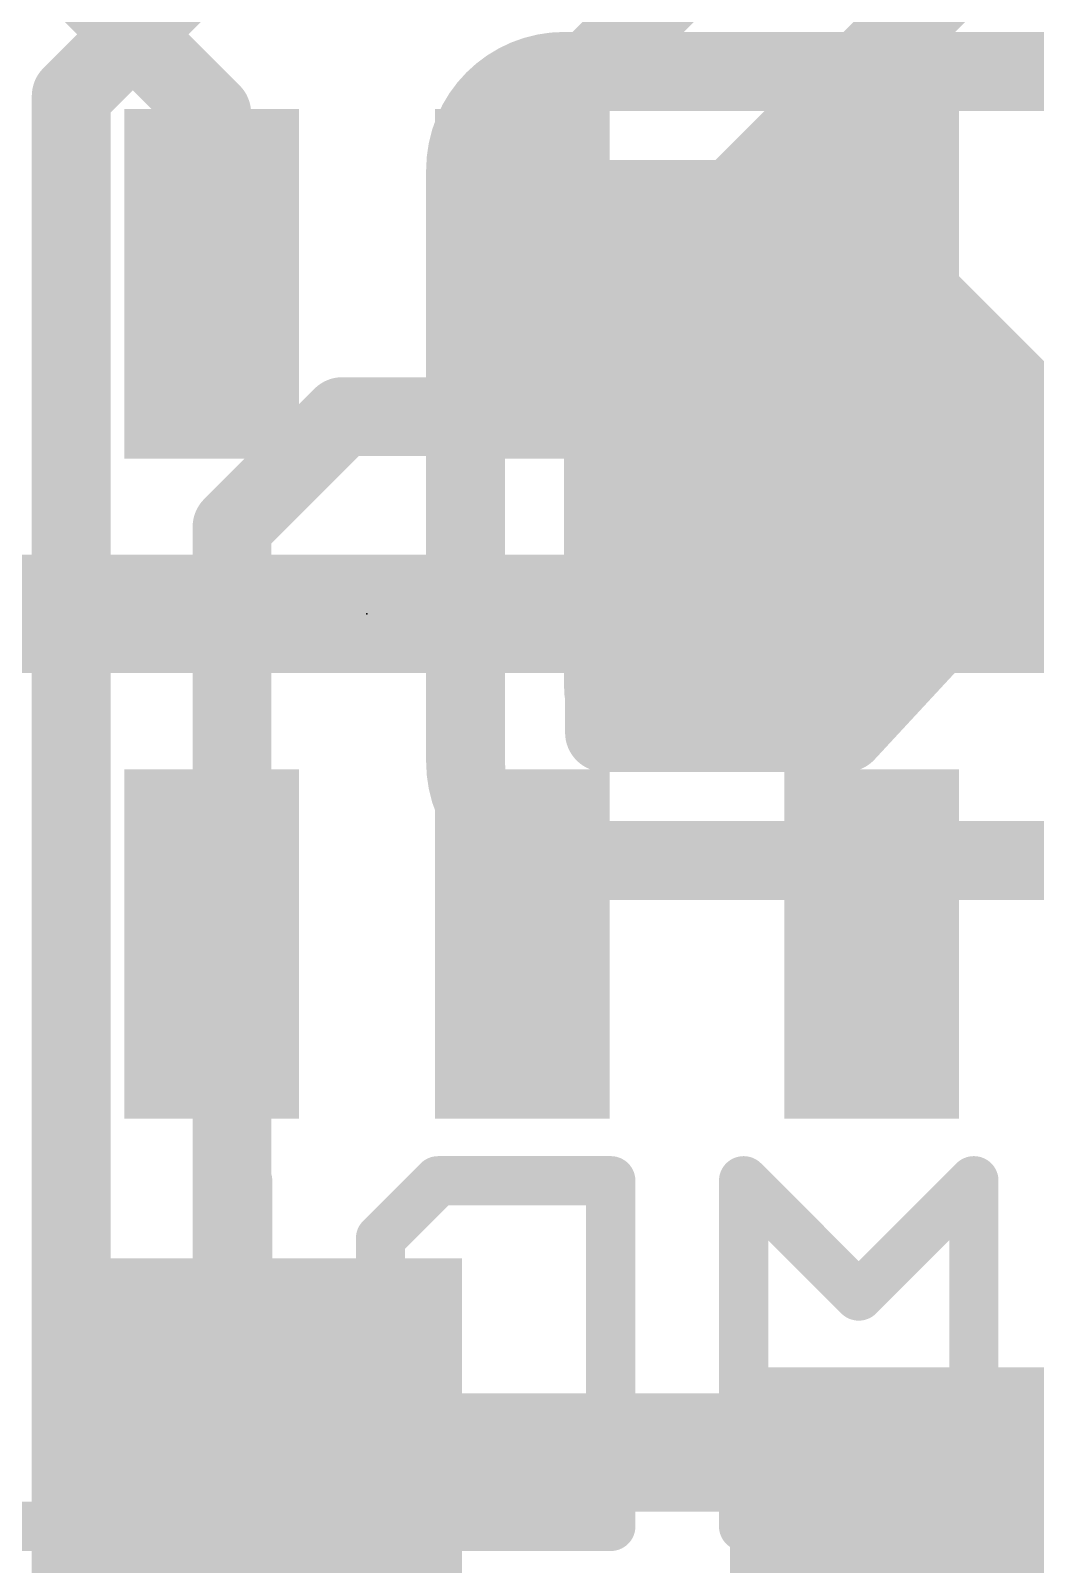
# Model space of a CAD drawing. Extents: x -0.1 to 25.5, y -0.1 to 17.9.
# Drawn here: x 7.896 to 10.485, y 10.126 to 14.075 of the extents above; entities that cross this region are included whole.
import ezdxf

# ---------------------------------------------------------------- set-up
doc = ezdxf.new("R2010")
doc.units = 0
for name, color, linetype in [('1', 12, 'CONTINUOUS'), ('16', 5, 'CONTINUOUS'), ('22', 6, 'CONTINUOUS'), ('23', 40, 'CONTINUOUS')]:
    doc.layers.add(name, color=color, linetype=linetype)

# ---------------------------------------------------------------- blocks, each defined once
blk = doc.blocks.new('RECT')
blk.add_solid([(-0.5, -0.5), (0.5, -0.5), (-0.5, 0.5), (0.5, 0.5)])
blk = doc.blocks.new('RECT121920X243840R50')
at = {"const_width": 0.1905}
blk.add_lwpolyline([(0.2858, -0.5715), (0.2858, 0.5715, 0.4142), (0.1905, 0.6668), (-0.1905, 0.6668, 0.4142), (-0.2858, 0.5715), (-0.2858, -0.5715, 0.4142), (-0.1905, -0.6668), (0.1905, -0.6668, 0.4142)], format="xyb", close=True, dxfattribs=at)
blk.add_solid([(-0.2159, -0.5969), (0.2159, -0.5969), (-0.2159, 0.5969), (0.2159, 0.5969)])

msp = doc.modelspace()

# ---------------------------------------------------------------- linework, layer by layer
at = {"layer": '1'}
for points, const_width in [([(9.163, 13.7985), (10.6045, 15.24)], 0.2032), ([(8.363, 13.862), (7.6835, 14.5415)], 0.2032), ([(8.363, 13.423), (8.363, 13.862)], 0.2032), ([(9.163, 13.423), (9.163, 13.7985)], 0.2032), ([(7.62, 12.573), (13.081, 12.573)], 0.3048), ([(8.47, 10.414), (9.8797, 10.414)], 0.3048), ([(9.8797, 10.414), (10.1981, 10.0956)], 0.3048), ([(10.3957, 9.898), (10.1981, 10.0956)], 0.3048)]:
    msp.add_lwpolyline(points, dxfattribs=dict(at, const_width=const_width))
for points, const_width in [([(8.4138, 13.862, 1), (8.3122, 13.862)], 0.1016), ([(8.3271, 13.8261, 1), (8.3989, 13.8979)], 0.1016), ([(9.2138, 13.7985, 1), (9.1122, 13.7985)], 0.1016), ([(9.1271, 13.8344, 1), (9.1989, 13.7626)], 0.1016), ([(8.3122, 13.423, 1), (8.4138, 13.423)], 0.1016), ([(9.1122, 13.423, 1), (9.2138, 13.423)], 0.1016), ([(8.47, 10.4902, 1), (8.47, 10.3378)], 0.1524), ([(9.9336, 10.4679, 1), (9.8258, 10.3601)], 0.1524), ([(9.8797, 10.3378, 1), (9.8797, 10.4902)], 0.1524), ([(10.252, 10.1495, 1), (10.1442, 10.0417)], 0.1524), ([(10.1442, 10.0417, 1), (10.252, 10.1495)], 0.1524)]:
    msp.add_lwpolyline(points, format="xyb", dxfattribs=dict(at, const_width=const_width))
at = {"layer": '16', "const_width": 0.2032}
for points in [[(9.652, 13.589), (11.303, 15.24)], [(8.89, 14.7955), (8.001, 13.9065)], [(8.001, 6.9215), (8.001, 13.9065)], [(9.9465, 13.6406), (9.375, 13.6406)], [(9.375, 13.6406), (9.375, 12.2674)], [(9.375, 13.6144), (9.9727, 13.6144)], [(10.6331, 12.954), (9.9465, 13.6406)], [(9.652, 13.081), (9.652, 13.589)], [(9.375, 13.4112), (10.1759, 13.4112)], [(9.375, 13.208), (10.3791, 13.208)], [(8.4154, 12.7969), (8.6995, 13.081)], [(8.6995, 13.081), (9.652, 13.081)], [(9.652, 12.954), (9.652, 13.081)], [(9.375, 13.0048), (10.5823, 13.0048)], [(9.9965, 12.2674), (10.6331, 12.954)], [(8.4154, 7.0819), (8.4154, 12.7969)], [(9.375, 12.8016), (10.4918, 12.8016)], [(9.375, 12.5984), (10.3034, 12.5984)], [(9.375, 12.3952), (10.115, 12.3952)], [(9.375, 12.2674), (9.9965, 12.2674)]]:
    msp.add_lwpolyline(points, dxfattribs=at)
at = {"layer": '16', "const_width": 0.1016}
for points in [[(8.0518, 13.9065, 1), (7.9502, 13.9065)], [(7.9651, 13.9424, 1), (8.0369, 13.8706)], [(9.375, 13.6914, 1), (9.375, 13.5898)], [(9.4258, 13.6406, 1), (9.3242, 13.6406)], [(9.375, 13.6652, 1), (9.375, 13.5636)], [(9.9824, 13.6765, 1), (9.9106, 13.6047)], [(9.9465, 13.5898, 1), (9.9465, 13.6914)], [(9.9727, 13.5636, 1), (9.9727, 13.6652)], [(9.7028, 13.589, 1), (9.6012, 13.589)], [(9.6161, 13.6249, 1), (9.6879, 13.5531)], [(9.375, 13.462, 1), (9.375, 13.3604)], [(10.1759, 13.3604, 1), (10.1759, 13.462)], [(9.375, 13.2588, 1), (9.375, 13.1572)], [(10.3791, 13.1572, 1), (10.3791, 13.2588)], [(8.6995, 13.1318, 1), (8.6995, 13.0302)], [(8.7354, 13.0451, 1), (8.6636, 13.1169)], [(9.7028, 13.081, 1), (9.6012, 13.081)], [(9.652, 13.0302, 1), (9.652, 13.1318)], [(9.6012, 13.081, 1), (9.7028, 13.081)], [(9.375, 13.0556, 1), (9.375, 12.954)], [(9.6012, 12.954, 1), (9.7028, 12.954)], [(8.3794, 12.8328, 1), (8.4513, 12.7609)], [(8.4662, 12.7969, 1), (8.3646, 12.7969)], [(9.375, 12.8524, 1), (9.375, 12.7508)], [(10.4918, 12.7508, 1), (10.4918, 12.8524)], [(9.375, 12.6492, 1), (9.375, 12.5476)], [(10.3034, 12.5476, 1), (10.3034, 12.6492)], [(9.375, 12.446, 1), (9.375, 12.3444)], [(10.115, 12.3444, 1), (10.115, 12.446)], [(9.375, 12.3182, 1), (9.375, 12.2166)], [(9.9965, 12.2166, 1), (9.9965, 12.3182)], [(9.9592, 12.3019, 1), (10.0338, 12.2329)], [(9.3242, 12.2674, 1), (9.4258, 12.2674)]]:
    msp.add_lwpolyline(points, format="xyb", dxfattribs=at)
at = {"layer": '22'}
for points, const_width in [([(9.271, 13.97, 0.4142), (9.017, 13.716)], 0.2032), ([(9.271, 14.0208, 1), (9.271, 13.9192)], 0.1016), ([(9.271, 13.9192, 1), (9.271, 14.0208)], 0.1016), ([(9.0678, 13.716, 1), (8.9662, 13.716)], 0.1016), ([(8.9662, 13.716, 1), (9.0678, 13.716)], 0.1016), ([(9.017, 12.192, 0.4142), (9.271, 11.938)], 0.2032), ([(9.0678, 12.192, 1), (8.9662, 12.192)], 0.1016), ([(8.9662, 12.192, 1), (9.0678, 12.192)], 0.1016), ([(9.271, 11.9888, 1), (9.271, 11.8872)], 0.1016), ([(9.271, 11.8872, 1), (9.271, 11.9888)], 0.1016), ([(8.4873, 11.1133, 1), (8.4238, 11.1133)], 0.0635), ([(8.9462, 11.145, 1), (8.9462, 11.0815)], 0.0635), ([(8.9687, 11.0908, 1), (8.9238, 11.1357)], 0.0635), ([(9.4229, 11.1133, 1), (9.3594, 11.1133)], 0.0635), ([(9.3911, 11.0815, 1), (9.3911, 11.145)], 0.0635), ([(9.7652, 11.1133, 1), (9.7017, 11.1133)], 0.0635), ([(9.7559, 11.1357, 1), (9.711, 11.0908)], 0.0635), ([(10.3584, 11.1133, 1), (10.2949, 11.1133)], 0.0635), ([(10.3491, 11.0908, 1), (10.3042, 11.1357)], 0.0635), ([(8.8297, 10.965, 1), (8.7662, 10.965)], 0.0635), ([(8.7755, 10.9874, 1), (8.8204, 10.9425)], 0.0635), ([(10.0076, 10.8391, 1), (10.0525, 10.7942)], 0.0635), ([(10.0076, 10.7942, 1), (10.0525, 10.8391)], 0.0635), ([(8.8204, 10.3942, 1), (8.7755, 10.3493)], 0.0635), ([(8.7662, 10.3718, 1), (8.8297, 10.3718)], 0.0635), ([(8.4556, 10.1918, 1), (8.4556, 10.2553)], 0.0635), ([(8.9462, 10.2553, 1), (8.9462, 10.1918)], 0.0635), ([(8.9238, 10.201, 1), (8.9687, 10.246)], 0.0635), ([(9.3911, 10.1918, 1), (9.3911, 10.2553)], 0.0635), ([(8.4238, 10.2235, 1), (8.4873, 10.2235)], 0.0635), ([(9.3594, 10.2235, 1), (9.4229, 10.2235)], 0.0635), ([(9.7017, 10.2235, 1), (9.7652, 10.2235)], 0.0635), ([(10.2949, 10.2235, 1), (10.3584, 10.2235)], 0.0635)]:
    msp.add_lwpolyline(points, format="xyb", dxfattribs=dict(at, const_width=const_width))
for points, const_width in [([(12.065, 13.97), (9.271, 13.97)], 0.2032), ([(9.017, 13.716), (9.017, 12.192)], 0.2032), ([(9.271, 11.938), (12.065, 11.938)], 0.2032), ([(8.4556, 11.1133), (8.4556, 10.2235)], 0.127), ([(8.7979, 10.965), (8.9462, 11.1133)], 0.127), ([(8.9462, 11.1133), (9.3911, 11.1133)], 0.127), ([(9.3911, 11.1133), (9.3911, 10.2235)], 0.127), ([(10.03, 10.8167), (9.7335, 11.1133)], 0.127), ([(9.7335, 11.1133), (9.7335, 10.2235)], 0.127), ([(10.3266, 11.1133), (10.03, 10.8167)], 0.127), ([(10.3266, 10.2235), (10.3266, 11.1133)], 0.127), ([(8.7979, 10.3718), (8.7979, 10.965)], 0.127), ([(8.9462, 10.2235), (8.7979, 10.3718)], 0.127), ([(8.4556, 10.2235), (7.8624, 10.2235)], 0.127), ([(9.3911, 10.2235), (8.9462, 10.2235)], 0.127)]:
    msp.add_lwpolyline(points, dxfattribs=dict(at, const_width=const_width))
at = {"layer": '23'}
msp.add_point((8.763, 12.573), dxfattribs=at)

# ---------------------------------------------------------------- block references
at = {"layer": '1', "xscale": 0.45, "yscale": 0.9}
for p in [(8.363, 13.423), (9.163, 13.423), (10.063, 13.423), (8.363, 11.723), (9.163, 11.723), (10.063, 11.723)]:
    msp.add_blockref('RECT', p, dxfattribs=at)
at = {"layer": '1', "xscale": 1.075}
msp.add_blockref('RECT', (8.47, 10.414), dxfattribs=at)
at = {"layer": '1', "xscale": 1.075, "rotation": 90}
msp.add_blockref('RECT', (10.1981, 10.0956), dxfattribs=at)
at = {"layer": '16'}
msp.add_blockref('RECT121920X243840R50', (9.652, 12.954), dxfattribs=at)

doc.saveas('drawing.dxf')
